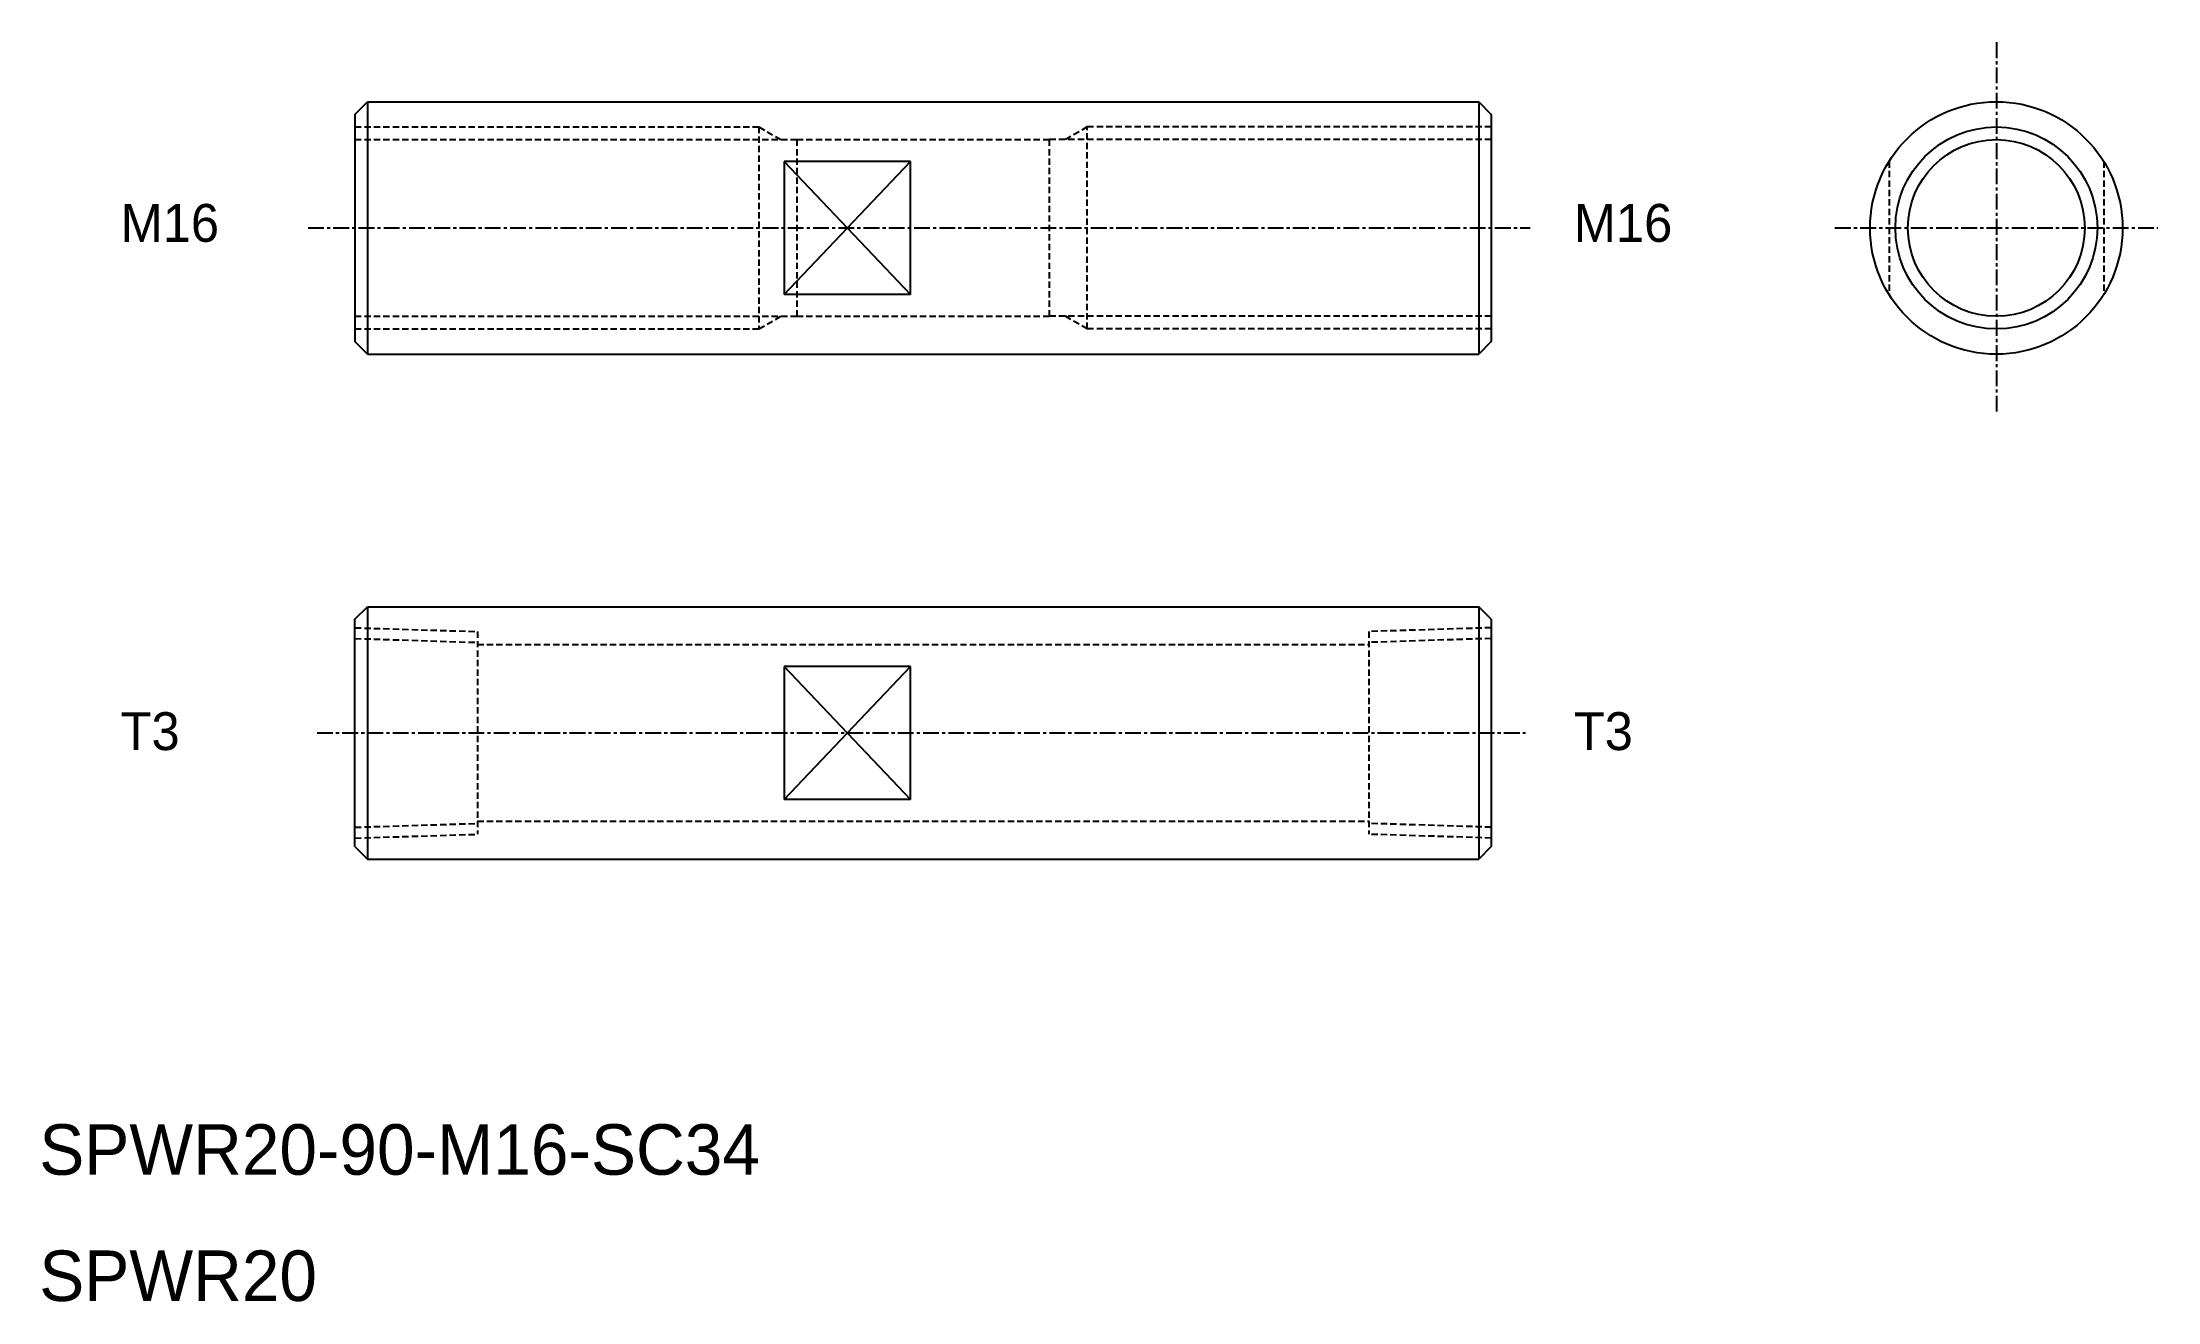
# Model space of a CAD drawing. Extents: x 10 to 178, y 10 to 110.
import ezdxf

# ---------------------------------------------------------------- set-up
doc = ezdxf.new("R2010")
doc.units = 0
doc.linetypes.add('CENTER', pattern=[2, 1.25, -0.25, 0.25, -0.25])
doc.linetypes.add('DASHED', pattern=[0.75, 0.5, -0.25])
doc.layers.get('0').update_dxf_attribs({"linetype": 'CONTINUOUS'})
doc.layers.add('CENTER', color=1, linetype='CENTER')

msp = doc.modelspace()

# ---------------------------------------------------------------- linework, layer by layer
at = {"color": 7, "linetype": 'CONTINUOUS'}
for p, q in [((35, 104), (36, 105)), ((35, 104), (35, 86)), ((36, 105), (124, 105)), ((36, 105), (36, 85)), ((53, 105), (53, 105)), ((70, 105), (70, 105)), ((124, 105), (124, 85)), ((124, 105), (125, 104)), ((125, 104), (125, 86)), ((35, 103), (35, 87)), ((125, 103), (125, 87)), ((69, 100.27), (69, 89.73)), ((79, 100.27), (69, 100.27)), ((79, 89.73), (79, 100.27)), ((79, 89.73), (69, 89.73)), ((36, 85), (35, 86)), ((125, 86), (124, 85)), ((36, 85), (124, 85)), ((35, 64), (36, 65)), ((35, 46), (35, 64)), ((36, 65), (124, 65)), ((36, 65), (36, 45)), ((124, 65), (124, 45)), ((125, 64), (124, 65)), ((125, 64), (125, 46)), ((69, 60.27), (69, 49.73)), ((79, 60.27), (69, 60.27)), ((79, 49.73), (79, 60.27)), ((79, 49.73), (69, 49.73)), ((35, 46), (36, 45)), ((125, 46), (124, 45)), ((36, 45), (124, 45))]:
    msp.add_line(p, q, dxfattribs=at)
at = {"color": 3, "linetype": 'DASHED'}
for p, q in [((35, 103), (67, 103)), ((67, 103), (67, 87)), ((67, 103), (68.73, 102)), ((93, 103), (91.27, 102)), ((125, 103), (93, 103)), ((93, 87), (93, 103)), ((35, 102), (70, 102)), ((70, 102), (90, 102)), ((70, 102), (70, 88)), ((125, 102), (90, 102)), ((90, 88), (90, 102)), ((156.5, 100.27), (156.5, 89.73)), ((173.5, 100.27), (173.5, 89.73)), ((35, 88), (70, 88)), ((67, 87), (68.73, 88)), ((70, 88), (90, 88)), ((125, 88), (90, 88)), ((93, 87), (91.27, 88)), ((35, 87), (67, 87)), ((125, 87), (93, 87)), ((35, 63.33), (44.7, 63.03)), ((35, 62.48), (44.7, 62.17)), ((44.7, 63.03), (44.7, 46.97)), ((44.7, 62), (115.3, 62)), ((125, 63.33), (115.3, 63.03)), ((115.3, 63.03), (115.3, 46.97)), ((125, 62.48), (115.3, 62.17)), ((35, 47.53), (44.7, 47.83)), ((35, 46.67), (44.7, 46.97)), ((44.7, 48), (115.3, 48)), ((125, 47.53), (115.3, 47.83)), ((125, 46.67), (115.3, 46.97))]:
    msp.add_line(p, q, dxfattribs=at)
at = {"color": 3, "linetype": 'CONTINUOUS'}
for p, q in [((69, 100.27), (79, 89.73)), ((69, 89.73), (79, 100.27)), ((69, 60.27), (79, 49.73)), ((69, 49.73), (79, 60.27))]:
    msp.add_line(p, q, dxfattribs=at)
at = {"color": 7, "linetype": 'CONTINUOUS'}
for radius in [10, 7]:
    msp.add_circle((165, 95), radius, dxfattribs=at)
at = {"color": 3}
msp.add_circle((165, 95), 8, dxfattribs=at)
at = {"layer": 'CENTER', "color": 1, "linetype": 'CENTER'}
for p, q in [((165, 109.71), (165, 80.29)), ((31.29, 95), (128.07, 95)), ((152.22, 95), (177.78, 95)), ((32, 55), (127.7, 55))]:
    msp.add_line(p, q, dxfattribs=at)

# ---------------------------------------------------------------- texts
at = {"color": 7, "linetype": 'CONTINUOUS'}
for s, height, p in [('M16', 3, (16.44, 93.9)), ('M16', 3, (131.53, 93.9)), ('T3', 3, (16.44, 53.64)), ('T3', 3, (131.53, 53.64)), ('SPWR20-90-M16-SC34', 4, (10, 20)), ('SPWR20', 4, (10, 10))]:
    msp.add_text(s, height=height, dxfattribs=at).set_placement(p)

doc.saveas('drawing.dxf')
